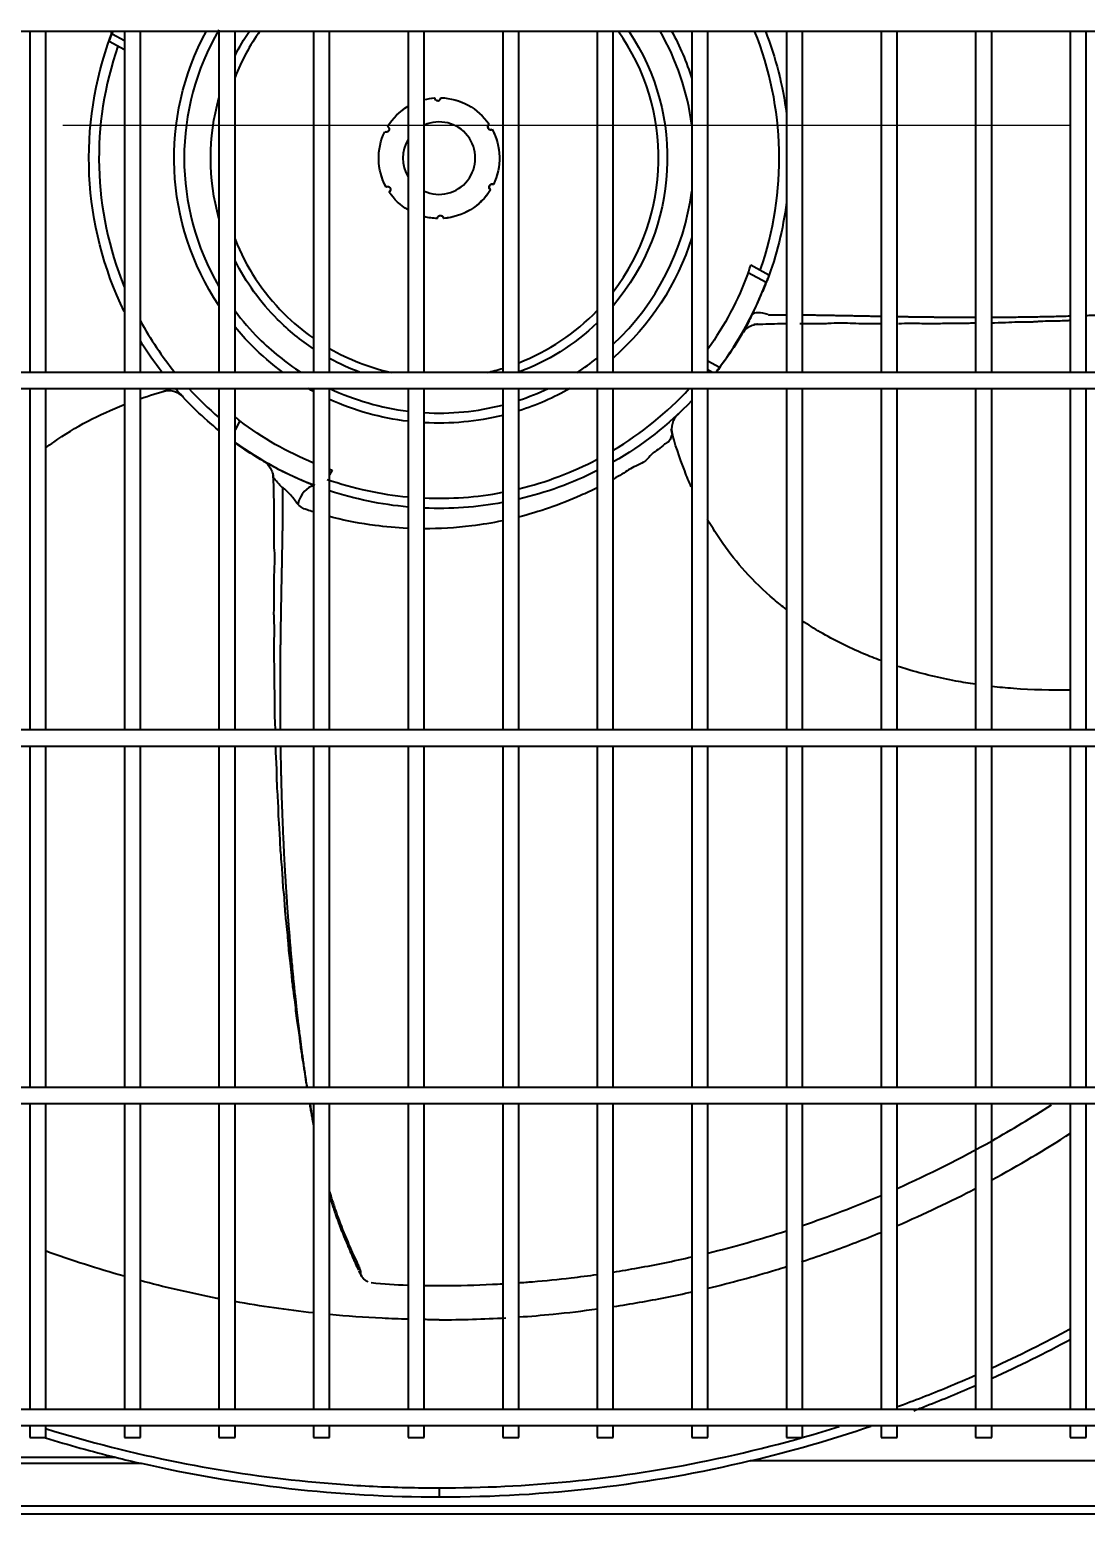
# Model space of a CAD drawing. Extents: x 58467 to 79089, y -33726 to -17391.
# Drawn here: x 72296.4 to 72322.65, y -20137.55 to -20100.68 of the extents above; entities that cross this region are included whole.
import ezdxf
from ezdxf.enums import TextEntityAlignment as Align

# ---------------------------------------------------------------- set-up
doc = ezdxf.new("R2010")
doc.units = 0
doc.header["$LTSCALE"] = 100
doc.linetypes.add('DASHDOT2', pattern=[0.5, 0.25, -0.125, 0, -0.125])
doc.layers.add('+ENTE-ST-DOSEME USTU KONDDRENAJ', color=110, linetype='DOSEMEUSTUKONDENSDRENAJ_LINE', lineweight=40)
doc.layers.add('BA_axis', color=5, linetype='DASHDOT2')
doc.styles.add('text1', font='arial.ttf', dxfattribs={"height": 20})
doc.linetypes.add('DOSEMEUSTUKONDENSDRENAJ_LINE', pattern='A,300,-40,["CD",Standard,S=15,R=0,X=-35,Y=-7.5],0', length=340)

# ---------------------------------------------------------------- blocks, each defined once
blk = doc.blocks.new('*U176')
blk.add_line((0, 0), (0, -696))
at = {"linetype": 'Continuous', "style": 'text1'}
blk.add_attdef('1', text='', height=40, dxfattribs=at).set_placement((0, 38), align=Align.MIDDLE)
blk = doc.blocks.new('AXIS')
at = {"layer": 'BA_axis', "xscale": -1, "rotation": 270}
blk.add_blockref('*U176', (4176.09, -32551.267), dxfattribs=at)
blk = doc.blocks.new('1 VE ZEMİN SAĞ')
at = {"color": 3}
for p, q in [((54065.854, -32801.797, -3.539), (54184.216, -32801.797, -3.539)), ((54084.208, -32801.798, -3.539), (54084.208, -32810.275, -3.539)), ((54084.608, -32810.275, -3.539), (54084.608, -32801.798, -3.539)), ((54086.557, -32802.26, -3.539), (54086.183, -32802.055, -3.539)), ((54086.253, -32801.865, -3.539), (54086.557, -32802.032, -3.539)), ((54086.557, -32801.798, -3.539), (54086.557, -32810.275, -3.539)), ((54086.957, -32810.275, -3.539), (54086.957, -32801.798, -3.539)), ((54088.907, -32801.798, -3.539), (54088.907, -32810.275, -3.539)), ((54089.307, -32810.275, -3.539), (54089.307, -32801.798, -3.539)), ((54091.257, -32801.798, -3.539), (54091.257, -32810.275, -3.539)), ((54091.657, -32810.275, -3.539), (54091.657, -32801.798, -3.539)), ((54093.606, -32801.798, -3.539), (54093.606, -32810.275, -3.539)), ((54094.006, -32810.275, -3.539), (54094.006, -32801.798, -3.539)), ((54095.956, -32801.798, -3.539), (54095.956, -32810.275, -3.539)), ((54096.356, -32810.275, -3.539), (54096.356, -32801.798, -3.539)), ((54098.305, -32801.798, -3.539), (54098.305, -32810.275, -3.539)), ((54098.705, -32810.275, -3.539), (54098.705, -32801.798, -3.539)), ((54100.655, -32801.798, -3.539), (54100.655, -32810.275, -3.539)), ((54101.055, -32810.275, -3.539), (54101.055, -32801.798, -3.539)), ((54103.006, -32801.798, -3.539), (54103.006, -32810.275, -3.539)), ((54103.406, -32810.275, -3.539), (54103.406, -32801.798, -3.539)), ((54105.355, -32801.798, -3.539), (54105.355, -32810.275, -3.539)), ((54105.755, -32810.275, -3.539), (54105.755, -32801.798, -3.539)), ((54107.705, -32801.798, -3.539), (54107.705, -32810.275, -3.539)), ((54108.105, -32810.275, -3.539), (54108.105, -32801.798, -3.539)), ((54110.055, -32801.798, -3.539), (54110.055, -32810.275, -3.539)), ((54110.455, -32810.275, -3.539), (54110.455, -32801.798, -3.539)), ((54102.125, -32807.607, -3.539), (54102.571, -32807.852, -3.539)), ((54102.501, -32808.041, -3.539), (54102.057, -32807.798, -3.539)), ((54101.055, -32809.986, -3.539), (54101.346, -32810.145, -3.539)), ((54184.216, -32810.276, -3.539), (54065.854, -32810.276, -3.539)), ((54101.168, -32810.276, -3.539), (54101.055, -32810.214, -3.539)), ((54065.854, -32810.676, -3.539), (54184.216, -32810.676, -3.539)), ((54084.208, -32810.675, -3.539), (54084.208, -32819.154, -3.539)), ((54084.608, -32819.154, -3.539), (54084.608, -32810.675, -3.539)), ((54086.557, -32810.675, -3.539), (54086.557, -32819.154, -3.539)), ((54086.957, -32819.154, -3.539), (54086.957, -32810.675, -3.539)), ((54088.017, -32810.888, -3.539), (54087.999, -32810.869, -3.539)), ((54088.907, -32810.675, -3.539), (54088.907, -32819.154, -3.539)), ((54089.307, -32819.154, -3.539), (54089.307, -32810.675, -3.539)), ((54091.257, -32810.675, -3.539), (54091.257, -32819.154, -3.539)), ((54091.657, -32819.154, -3.539), (54091.657, -32810.675, -3.539)), ((54093.606, -32810.675, -3.539), (54093.606, -32819.154, -3.539)), ((54094.006, -32819.154, -3.539), (54094.006, -32810.675, -3.539)), ((54095.956, -32810.675, -3.539), (54095.956, -32819.154, -3.539)), ((54096.356, -32819.154, -3.539), (54096.356, -32810.675, -3.539)), ((54098.305, -32810.675, -3.539), (54098.305, -32819.154, -3.539)), ((54098.705, -32819.154, -3.539), (54098.705, -32810.675, -3.539)), ((54100.655, -32810.675, -3.539), (54100.655, -32819.154, -3.539)), ((54101.055, -32819.154, -3.539), (54101.055, -32810.675, -3.539)), ((54103.006, -32810.675, -3.539), (54103.006, -32819.154, -3.539)), ((54103.406, -32819.154, -3.539), (54103.406, -32810.675, -3.539)), ((54105.355, -32810.675, -3.539), (54105.355, -32819.154, -3.539)), ((54105.755, -32819.154, -3.539), (54105.755, -32810.675, -3.539)), ((54107.705, -32810.675, -3.539), (54107.705, -32819.154, -3.539)), ((54108.105, -32819.154, -3.539), (54108.105, -32810.675, -3.539)), ((54110.055, -32810.675, -3.539), (54110.055, -32819.154, -3.539)), ((54110.455, -32819.154, -3.539), (54110.455, -32810.675, -3.539)), ((54089.427, -32811.479, -3.539), (54089.307, -32811.699, -3.539)), ((54100.312, -32811.312, -3.539), (54100.292, -32811.33, -3.539)), ((54091.722, -32812.702, -3.539), (54091.657, -32812.821, -3.539)), ((54184.216, -32819.154, -3.539), (54065.854, -32819.154, -3.539)), ((54065.854, -32819.554, -3.539), (54184.216, -32819.554, -3.539)), ((54084.208, -32819.554, -3.539), (54084.208, -32828.033, -3.539)), ((54084.608, -32828.033, -3.539), (54084.608, -32819.554, -3.539)), ((54086.557, -32819.554, -3.539), (54086.557, -32828.033, -3.539)), ((54086.957, -32828.033, -3.539), (54086.957, -32819.554, -3.539)), ((54088.907, -32819.554, -3.539), (54088.907, -32828.033, -3.539)), ((54089.307, -32828.033, -3.539), (54089.307, -32819.554, -3.539)), ((54091.257, -32819.554, -3.539), (54091.257, -32828.033, -3.539)), ((54091.657, -32828.033, -3.539), (54091.657, -32819.554, -3.539)), ((54093.606, -32819.554, -3.539), (54093.606, -32828.033, -3.539)), ((54094.006, -32828.033, -3.539), (54094.006, -32819.554, -3.539)), ((54095.956, -32819.554, -3.539), (54095.956, -32828.033, -3.539)), ((54096.356, -32828.033, -3.539), (54096.356, -32819.554, -3.539)), ((54098.305, -32819.554, -3.539), (54098.305, -32828.033, -3.539)), ((54098.705, -32828.033, -3.539), (54098.705, -32819.554, -3.539)), ((54100.655, -32819.554, -3.539), (54100.655, -32828.033, -3.539)), ((54101.055, -32828.033, -3.539), (54101.055, -32819.554, -3.539)), ((54103.006, -32819.554, -3.539), (54103.006, -32828.033, -3.539)), ((54103.406, -32828.033, -3.539), (54103.406, -32819.554, -3.539)), ((54105.355, -32819.554, -3.539), (54105.355, -32828.033, -3.539)), ((54105.755, -32828.033, -3.539), (54105.755, -32819.554, -3.539)), ((54107.705, -32819.554, -3.539), (54107.705, -32828.033, -3.539)), ((54108.105, -32828.033, -3.539), (54108.105, -32819.554, -3.539)), ((54110.055, -32819.554, -3.539), (54110.055, -32828.033, -3.539)), ((54110.455, -32828.033, -3.539), (54110.455, -32819.554, -3.539)), ((54184.216, -32828.033, -3.539), (54065.854, -32828.033, -3.539)), ((54065.854, -32828.433, -3.539), (54184.216, -32828.433, -3.539)), ((54084.208, -32828.433, -3.539), (54084.208, -32836.032, -3.539)), ((54084.608, -32836.032, -3.539), (54084.608, -32828.433, -3.539)), ((54086.557, -32828.433, -3.539), (54086.557, -32836.032, -3.539)), ((54086.957, -32836.032, -3.539), (54086.957, -32828.433, -3.539)), ((54088.907, -32828.433, -3.539), (54088.907, -32836.032, -3.539)), ((54089.307, -32836.032, -3.539), (54089.307, -32828.433, -3.539)), ((54091.257, -32828.433, -3.539), (54091.257, -32836.032, -3.539)), ((54091.657, -32836.032, -3.539), (54091.657, -32828.433, -3.539)), ((54093.606, -32828.433, -3.539), (54093.606, -32836.032, -3.539)), ((54094.006, -32836.032, -3.539), (54094.006, -32828.433, -3.539)), ((54095.956, -32828.433, -3.539), (54095.956, -32836.032, -3.539)), ((54096.356, -32836.032, -3.539), (54096.356, -32828.433, -3.539)), ((54098.305, -32828.433, -3.539), (54098.305, -32836.032, -3.539)), ((54098.705, -32836.032, -3.539), (54098.705, -32828.433, -3.539)), ((54100.655, -32828.433, -3.539), (54100.655, -32836.032, -3.539)), ((54101.055, -32836.032, -3.539), (54101.055, -32828.433, -3.539)), ((54103.006, -32828.433, -3.539), (54103.006, -32836.032, -3.539)), ((54103.406, -32836.032, -3.539), (54103.406, -32828.433, -3.539)), ((54105.355, -32828.433, -3.539), (54105.355, -32836.032, -3.539)), ((54105.755, -32836.032, -3.539), (54105.755, -32828.433, -3.539)), ((54107.705, -32828.433, -3.539), (54107.705, -32836.032, -3.539)), ((54108.105, -32836.032, -3.539), (54108.105, -32828.433, -3.539)), ((54110.055, -32828.433, -3.539), (54110.055, -32836.032, -3.539)), ((54110.455, -32836.032, -3.539), (54110.455, -32828.433, -3.539)), ((54177.808, -32836.032, -3.539), (54072.353, -32836.032, -3.539)), ((54072.353, -32836.432, -3.539), (54177.808, -32836.432, -3.539)), ((54084.208, -32836.432, -3.539), (54084.208, -32836.732, -3.539)), ((54084.208, -32836.732, -3.539), (54084.608, -32836.732, -3.539)), ((54084.608, -32836.732, -3.539), (54084.608, -32836.432, -3.539)), ((54086.557, -32836.432, -3.539), (54086.557, -32836.732, -3.539)), ((54086.557, -32836.732, -3.539), (54086.957, -32836.732, -3.539)), ((54086.957, -32836.732, -3.539), (54086.957, -32836.432, -3.539)), ((54088.907, -32836.432, -3.539), (54088.907, -32836.732, -3.539)), ((54088.907, -32836.732, -3.539), (54089.307, -32836.732, -3.539)), ((54089.307, -32836.732, -3.539), (54089.307, -32836.432, -3.539)), ((54091.257, -32836.432, -3.539), (54091.257, -32836.732, -3.539)), ((54091.257, -32836.732, -3.539), (54091.657, -32836.732, -3.539)), ((54091.657, -32836.732, -3.539), (54091.657, -32836.432, -3.539)), ((54093.606, -32836.432, -3.539), (54093.606, -32836.732, -3.539)), ((54093.606, -32836.732, -3.539), (54094.006, -32836.732, -3.539)), ((54094.006, -32836.732, -3.539), (54094.006, -32836.432, -3.539)), ((54095.956, -32836.432, -3.539), (54095.956, -32836.732, -3.539)), ((54095.956, -32836.732, -3.539), (54096.356, -32836.732, -3.539)), ((54096.356, -32836.732, -3.539), (54096.356, -32836.432, -3.539)), ((54098.305, -32836.432, -3.539), (54098.305, -32836.732, -3.539)), ((54098.305, -32836.732, -3.539), (54098.705, -32836.732, -3.539)), ((54098.705, -32836.732, -3.539), (54098.705, -32836.432, -3.539)), ((54100.655, -32836.432, -3.539), (54100.655, -32836.732, -3.539)), ((54100.655, -32836.732, -3.539), (54101.055, -32836.732, -3.539)), ((54101.055, -32836.732, -3.539), (54101.055, -32836.432, -3.539)), ((54103.006, -32836.432, -3.539), (54103.006, -32836.732, -3.539)), ((54103.006, -32836.732, -3.539), (54103.406, -32836.732, -3.539)), ((54103.406, -32836.732, -3.539), (54103.406, -32836.432, -3.539)), ((54105.355, -32836.432, -3.539), (54105.355, -32836.732, -3.539)), ((54105.355, -32836.732, -3.539), (54105.755, -32836.732, -3.539)), ((54105.755, -32836.732, -3.539), (54105.755, -32836.432, -3.539)), ((54107.705, -32836.432, -3.539), (54107.705, -32836.732, -3.539)), ((54107.705, -32836.732, -3.539), (54108.105, -32836.732, -3.539)), ((54108.105, -32836.732, -3.539), (54108.105, -32836.432, -3.539)), ((54110.055, -32836.432, -3.539), (54110.055, -32836.732, -3.539)), ((54110.055, -32836.732, -3.539), (54110.455, -32836.732, -3.539)), ((54110.455, -32836.732, -3.539), (54110.455, -32836.432, -3.539)), ((54073.109, -32837.221, -3.539), (54086.336, -32837.221, -3.539)), ((54086.985, -32837.376, -3.539), (54073.109, -32837.376, -3.539)), ((54112.924, -32837.312, -3.539), (54102.103, -32837.312, -3.539)), ((54072.675, -32838.424, -3.539), (54177.529, -32838.424, -3.539)), ((54177.681, -32838.636, -3.539), (54072.523, -32838.636, -3.539))]:
    blk.add_line(p, q, dxfattribs=at)
at = {"color": 3, "extrusion": (0, 0, -1)}
for centre, radius, start, end in [((-54094.376, -32804.953, 3.539), 8.699, 334.013, 20.4357), ((-54094.376, -32804.953, 3.539), 6.582, 326.1881, 28.6481), ((-54094.376, -32804.953, 3.539), 5.671, 26.6287, 33.8063), ((-54094.376, -32804.953, 3.539), 5.671, 146.1881, 220.2356), ((-54094.376, -32804.953, 3.539), 6.582, 151.3463, 162.5288), ((-54094.377, -32804.953, 3.539), 8.699, 158.7281, 172.7104), ((-54094.376, -32804.953, 3.539), 5.671, 344.6606, 15.3281), ((-54094.376, -32804.953, 3.539), 1.5, 75.7067, 85.8849), ((-54094.376, -32804.953, 3.539), 1.5, 75.707, 85.7851), ((-54094.344, -32803.454, 3.539), 0.075, 180.1825, 357.3175), ((-54094.376, -32804.953, 3.539), 1.5, 91.5149, 145.7851), ((-54094.376, -32804.953, 3.539), 1.5, 91.6151, 145.8849), ((-54094.376, -32804.953, 3.539), 1.5, 31.5149, 59.0994), ((-54094.376, -32804.953, 3.539), 1.5, 31.6151, 59.0993), ((-54094.376, -32804.953, 3.539), 1.5, 331.6151, 25.8849), ((-54093.062, -32804.232, 3.539), 0.075, 120.1825, 297.3175), ((-54095.659, -32804.175, 3.539), 0.075, 240.1825, 57.3175), ((-54094.376, -32804.953, 3.539), 1.5, 151.5149, 205.7863), ((-54094.376, -32804.953, 3.539), 1.5, 151.6151, 205.8849), ((-54094.376, -32804.953, 3.539), 1.5, 331.5149, 25.7851), ((-54093.094, -32805.731, 3.539), 0.075, 60.1825, 237.3175), ((-54094.376, -32804.953, 3.539), 1.5, 211.6151, 265.8849), ((-54094.376, -32804.953, 3.539), 1.5, 211.5137, 265.7851), ((-54095.691, -32805.674, 3.539), 0.075, 300.1825, 117.3175), ((-54094.376, -32804.953, 3.539), 1.5, 300.8995, 325.8849), ((-54094.376, -32804.953, 3.539), 1.5, 300.8996, 325.7851), ((-54094.377, -32804.953, 3.539), 8.699, 187.2888, 200.4357), ((-54094.376, -32804.953, 3.539), 1.5, 271.6151, 284.293), ((-54094.376, -32804.953, 3.539), 1.5, 271.5149, 284.2929), ((-54094.409, -32806.452, 3.539), 0.075, 0.1825, 177.3175), ((-54094.376, -32804.953, 3.539), 6.582, 197.46, 228.87), ((-54094.376, -32804.953, 3.539), 5.671, 315, 333.36), ((-54094.376, -32804.953, 3.539), 8.191, 200.3267, 215.3728), ((-54094.376, -32804.953, 3.539), 5.671, 303.3675, 315), ((-54094.376, -32804.953, 3.539), 5.671, 226.1419, 249.8006), ((-54094.376, -32804.953, 3.539), 8.699, 207.6697, 217.7283), ((-54094.376, -32804.953, 3.539), 6.582, 315, 320.3606), ((-54094.376, -32804.953, 3.539), 8.699, 322.2719, 328.5298), ((-54094.376, -32804.953, 3.539), 6.582, 306.0225, 315), ((-54094.376, -32804.953, 3.539), 5.671, 290.1825, 298.6481), ((-54094.376, -32804.953, 3.539), 8.699, 308.9608, 318.8617), ((-54094.376, -32804.953, 3.539), 6.582, 298.2825, 299.5987), ((-54094.376, -32804.953, 3.539), 6.582, 240.3844, 252.4894), ((-54094.376, -32804.953, 3.539), 6.582, 276.7106, 294.4012), ((-54094.376, -32804.953, 3.539), 8.699, 223.7974, 240.1554), ((-54094.376, -32804.953, 3.539), 8.191, 292.3896, 307.1733), ((-54094.376, -32804.953, 3.539), 6.582, 256.1063, 273.2175), ((-54094.376, -32804.953, 3.539), 8.699, 297.6697, 305.6475), ((-54094.376, -32804.953, 3.539), 8.699, 243.1491, 256.8469), ((-54094.376, -32804.953, 3.539), 8.699, 275.0787, 288.2204), ((-54094.376, -32804.953, 3.539), 8.699, 259.5381, 272.4392)]:
    blk.add_arc(centre, radius, start, end, dxfattribs=at)
at = {"color": 3}
for centre, radius, start, end in [((54094.376, -32804.953, -3.539), 6.332, 149.7431, 210.2569), ((54094.376, -32804.953, -3.539), 5.455, 144.6525, 158.3381), ((54094.376, -32804.953, -3.539), 5.455, 322.5206, 35.3531), ((54094.376, -32804.953, -3.539), 6.332, 7.4588, 29.8969), ((54094.377, -32804.954, -3.539), 8.449, 340.7965, 21.9425), ((54094.376, -32804.953, -3.539), 8.449, 160.7868, 202.2588), ((54094.376, -32804.953, -3.539), 0.9, 245.7, 114.3), ((54094.376, -32804.953, -3.539), 0.9, 148.86, 211.14), ((54094.376, -32804.953, -3.539), 6.332, 313.1269, 352.5413), ((54094.376, -32804.953, -3.539), 5.455, 201.6619, 225), ((54094.375, -32804.949, -3.539), 8.694, 323.2955, 339.1626), ((54094.376, -32804.953, -3.539), 8.449, 208.5801, 219.0506), ((54094.376, -32804.953, -3.539), 6.332, 216.81, 225), ((54094.376, -32804.953, -3.539), 5.455, 225, 235.1138), ((54094.376, -32804.953, -3.539), 5.455, 291.2737, 316.0744), ((54094.376, -32804.953, -3.539), 6.332, 225, 237.2006), ((54094.376, -32804.953, -3.539), 5.455, 240.0863, 257.3662), ((54094.376, -32804.953, -3.539), 5.455, 282.6281, 286.83), ((54094.376, -32804.953, -3.539), 6.332, 302.7938, 308.3513), ((54094.376, -32804.953, -3.539), 8.449, 222.6368, 229.6553), ((54094.376, -32804.953, -3.539), 6.332, 244.6538, 263.0137), ((54094.376, -32804.953, -3.539), 6.332, 288.2138, 295.3407), ((54094.376, -32804.953, -3.539), 8.449, 300.8221, 317.3623), ((54094.376, -32804.953, -3.539), 6.332, 266.6475, 284.4394), ((54094.376, -32804.953, -3.539), 8.691, 234.3167, 249.1851), ((54094.376, -32804.953, -3.539), 8.449, 283.5504, 297.7135), ((54094.376, -32804.953, -3.539), 8.449, 250.7868, 264.7704), ((54094.376, -32804.953, -3.539), 8.449, 267.4888, 280.7754)]:
    blk.add_arc(centre, radius, start, end, dxfattribs=at)
at = {"color": 3, "extrusion": (-5.25028e-06, 5.62471e-06, 1)}
blk.add_arc((54087.653, -32811.23, -4.006), 0.5, 43.0877, 106.4725, dxfattribs=at)
at = {"color": 3, "extrusion": (-6.04419e-06, -5.64183e-06, 1)}
blk.add_arc((54100.654, -32811.677, -3.679), 0.5, 133.0877, 196.4734, dxfattribs=at)
at = {"color": 3}
for centre, major_axis, start_param, end_param in [((54085.757, -32801.741, -3.539), (0.468, -0.175), 0, 0.392495), ((54091.165, -32813.573, -3.539), (0.175, 0.468), 0.279088, 1.726902)]:
    blk.add_ellipse(centre, major_axis=major_axis, ratio=0.588101, start_param=start_param, end_param=end_param, dxfattribs=at)
for points, knots in [([(54086.183, -32802.055, -3.539), (54086.183, -32802.055, -3.539), (54086.184, -32802.051, -3.539), (54086.189, -32802.037, -3.539), (54086.193, -32802.027, -3.539), (54086.202, -32802.001, -3.539), (54086.208, -32801.984, -3.539), (54086.221, -32801.949, -3.539), (54086.228, -32801.929, -3.539), (54086.242, -32801.894, -3.539), (54086.247, -32801.879, -3.539), (54086.253, -32801.865, -3.539)], [0, 0, 0, 0, 0.211758, 0.211758, 0.423432, 0.423432, 0.636431, 0.636431, 0.852021, 0.852021, 1, 1, 1, 1]), ([(54094.266, -32803.455, -3.539), (54094.267, -32803.474, -3.539), (54094.284, -32803.515, -3.539), (54094.333, -32803.533, -3.539), (54094.372, -32803.524, -3.539), (54094.396, -32803.507, -3.539), (54094.412, -32803.481, -3.539), (54094.416, -32803.461, -3.539), (54094.416, -32803.452, -3.539)], [0, 0, 0, 0, 0.25, 0.5, 0.625, 0.75, 0.875, 1, 1, 1, 1]), ([(54095.618, -32804.109, -3.539), (54095.602, -32804.118, -3.539), (54095.576, -32804.154, -3.539), (54095.585, -32804.206, -3.539), (54095.612, -32804.235, -3.539), (54095.638, -32804.247, -3.539), (54095.669, -32804.248, -3.539), (54095.688, -32804.242, -3.539), (54095.696, -32804.237, -3.539)], [0, 0, 0, 0, 0.25, 0.5, 0.625, 0.75, 0.875, 1, 1, 1, 1]), ([(54095.728, -32805.606, -3.539), (54095.712, -32805.597, -3.539), (54095.668, -32805.593, -3.539), (54095.628, -32805.626, -3.539), (54095.616, -32805.663, -3.539), (54095.619, -32805.693, -3.539), (54095.633, -32805.72, -3.539), (54095.648, -32805.733, -3.539), (54095.657, -32805.738, -3.539)], [0, 0, 0, 0, 0.25, 0.5, 0.625, 0.75, 0.875, 1, 1, 1, 1]), ([(54102.057, -32807.798, -3.539), (54102.065, -32807.777, -3.539), (54102.073, -32807.755, -3.539), (54102.088, -32807.714, -3.539), (54102.094, -32807.695, -3.539), (54102.106, -32807.661, -3.539), (54102.111, -32807.647, -3.539), (54102.119, -32807.624, -3.539), (54102.122, -32807.616, -3.539), (54102.124, -32807.609, -3.539), (54102.125, -32807.607, -3.539), (54102.125, -32807.607, -3.539)], [0, 0, 0, 0, 0.21816, 0.21816, 0.436362, 0.436362, 0.653817, 0.653817, 0.868707, 0.868707, 1, 1, 1, 1]), ([(54102.571, -32807.851, -3.539), (54102.571, -32807.852, -3.539), (54102.57, -32807.855, -3.539), (54102.565, -32807.869, -3.539), (54102.561, -32807.879, -3.539), (54102.552, -32807.906, -3.539), (54102.546, -32807.922, -3.539), (54102.533, -32807.957, -3.539), (54102.525, -32807.977, -3.539), (54102.512, -32808.012, -3.539), (54102.507, -32808.027, -3.539), (54102.501, -32808.041, -3.539)], [0, 0, 0, 0, 0.211758, 0.211758, 0.423432, 0.423432, 0.636431, 0.636431, 0.852021, 0.852021, 1, 1, 1, 1]), ([(54102.157, -32808.838, -3.539), (54102.167, -32808.818, -3.539), (54102.176, -32808.798, -3.539), (54102.231, -32808.681, -3.539), (54102.274, -32808.584, -3.539), (54102.357, -32808.4, -3.539), (54102.395, -32808.314, -3.539), (54102.466, -32808.149, -3.539), (54102.499, -32808.069, -3.539), (54102.529, -32807.99, -3.539)], [0, 0, 0, 0, 0.07319, 0.07319, 0.416738, 0.416738, 0.719921, 0.719921, 1, 1, 1, 1]), ([(54101.936, -32809.276, -3.539), (54101.96, -32809.239, -3.539), (54102.022, -32809.169, -3.539), (54102.155, -32809.1, -3.539), (54102.263, -32809.065, -3.539), (54102.32, -32809.074, -3.539), (54102.322, -32809.074, -3.539)], [0, 0, 0, 0, 0.282775, 0.623842, 0.989494, 1, 1, 1, 1]), ([(54102.552, -32808.84, -3.539), (54102.461, -32808.811, -3.539), (54102.375, -32808.795, -3.539), (54102.236, -32808.795, -3.539), (54102.183, -32808.81, -3.539), (54102.157, -32808.838, -3.539)], [0, 0, 0, 0, 0.5, 0.5, 1, 1, 1, 1]), ([(54102.198, -32809.08, -3.539), (54102.394, -32809.073, -3.539), (54102.663, -32809.065, -3.539), (54102.932, -32809.061, -3.539), (54103.005, -32809.061, -3.539)], [0, 0, 0, 0, 0.728232, 1, 1, 1, 1]), ([(54102.565, -32808.842, -3.539), (54102.581, -32808.842, -3.539), (54102.623, -32808.842, -3.539), (54102.707, -32808.841, -3.539), (54102.799, -32808.841, -3.539), (54102.893, -32808.841, -3.539), (54102.958, -32808.841, -3.539), (54102.996, -32808.841, -3.539), (54103.006, -32808.841, -3.539)], [0, 0, 0, 0, 0.114118, 0.296477, 0.570016, 0.752375, 0.934735, 1, 1, 1, 1]), ([(54103.338, -32809.058, -3.539), (54103.356, -32809.058, -3.539), (54103.397, -32809.057, -3.539), (54103.498, -32809.057, -3.539), (54103.621, -32809.058, -3.539), (54103.752, -32809.056, -3.539), (54103.861, -32809.059, -3.539), (54103.962, -32809.058, -3.539), (54104.124, -32809.051, -3.539), (54104.308, -32809.034, -3.539), (54104.588, -32809.05, -3.539), (54104.964, -32809.066, -3.539), (54105.204, -32809.058, -3.539), (54105.357, -32809.058, -3.539)], [0, 0, 0, 0, 0.023979, 0.057821, 0.139707, 0.202549, 0.263082, 0.301331, 0.341759, 0.491813, 0.616194, 0.749702, 1, 1, 1, 1]), ([(54103.405, -32808.845, -3.539), (54103.43, -32808.845, -3.539), (54103.484, -32808.846, -3.539), (54103.571, -32808.846, -3.539), (54103.67, -32808.848, -3.539), (54103.771, -32808.85, -3.539), (54103.887, -32808.851, -3.539), (54103.989, -32808.853, -3.539), (54104.105, -32808.855, -3.539), (54104.223, -32808.858, -3.539), (54104.343, -32808.859, -3.539), (54104.448, -32808.862, -3.539), (54104.555, -32808.864, -3.539), (54104.679, -32808.866, -3.539), (54104.806, -32808.869, -3.539), (54104.931, -32808.871, -3.539), (54105.057, -32808.874, -3.539), (54105.182, -32808.876, -3.539), (54105.282, -32808.878, -3.539), (54105.334, -32808.879, -3.539), (54105.355, -32808.879, -3.539)], [0, 0, 0, 0, 0.040122, 0.086532, 0.132942, 0.202558, 0.248968, 0.318584, 0.364994, 0.43461, 0.504225, 0.550636, 0.597046, 0.666662, 0.736277, 0.782688, 0.852303, 0.921919, 0.968329, 1, 1, 1, 1]), ([(54105.756, -32808.887, -3.539), (54105.773, -32808.887, -3.539), (54105.838, -32808.888, -3.539), (54105.934, -32808.889, -3.539), (54106.077, -32808.891, -3.539), (54106.207, -32808.893, -3.539), (54106.354, -32808.895, -3.539), (54106.487, -32808.897, -3.539), (54106.619, -32808.898, -3.539), (54106.767, -32808.9, -3.539), (54106.897, -32808.901, -3.539), (54107.043, -32808.902, -3.539), (54107.172, -32808.903, -3.539), (54107.318, -32808.904, -3.539), (54107.464, -32808.904, -3.539), (54107.593, -32808.904, -3.539), (54107.673, -32808.904, -3.539), (54107.704, -32808.904, -3.539)], [0, 0, 0, 0, 0.027433, 0.102463, 0.152482, 0.252522, 0.302541, 0.377571, 0.4526, 0.50262, 0.602659, 0.652679, 0.727708, 0.802738, 0.877767, 0.952797, 1, 1, 1, 1]), ([(54105.79, -32809.06, -3.539), (54105.891, -32809.057, -3.539), (54106.051, -32809.044, -3.539), (54106.315, -32809.057, -3.539), (54106.643, -32809.065, -3.539), (54106.96, -32809.049, -3.539), (54107.201, -32809.052, -3.539), (54107.364, -32809.055, -3.539), (54107.447, -32809.054, -3.539), (54107.561, -32809.047, -3.539), (54107.651, -32809.042, -3.539), (54107.704, -32809.041, -3.539)], [0, 0, 0, 0, 0.153476, 0.264532, 0.383214, 0.619071, 0.799507, 0.831601, 0.860485, 0.918311, 1, 1, 1, 1]), ([(54108.105, -32808.903, -3.539), (54108.141, -32808.903, -3.539), (54108.211, -32808.903, -3.539), (54108.347, -32808.902, -3.539), (54108.48, -32808.901, -3.539), (54108.645, -32808.9, -3.539), (54108.776, -32808.898, -3.539), (54108.94, -32808.896, -3.539), (54109.072, -32808.894, -3.539), (54109.236, -32808.891, -3.539), (54109.368, -32808.888, -3.539), (54109.535, -32808.885, -3.539), (54109.67, -32808.882, -3.539), (54109.84, -32808.878, -3.539), (54109.959, -32808.874, -3.539), (54110.044, -32808.872, -3.539), (54110.062, -32808.871, -3.539)], [0, 0, 0, 0, 0.054128, 0.105118, 0.207098, 0.258088, 0.360068, 0.411058, 0.513038, 0.564028, 0.666008, 0.716998, 0.818978, 0.869968, 0.971948, 1, 1, 1, 1]), ([(54108.106, -32809.041, -3.539), (54108.129, -32809.041, -3.539), (54108.282, -32809.04, -3.539), (54108.534, -32809.027, -3.539), (54108.763, -32809.018, -3.539), (54108.944, -32809.018, -3.539), (54109.067, -32809.019, -3.539), (54109.188, -32809.013, -3.539), (54109.355, -32808.999, -3.539), (54109.548, -32808.995, -3.539), (54109.769, -32808.993, -3.539), (54109.928, -32808.986, -3.539), (54110.022, -32808.981, -3.539), (54110.062, -32808.978, -3.539)], [0, 0, 0, 0, 0.032499, 0.217887, 0.394885, 0.465501, 0.52211, 0.573462, 0.630237, 0.769056, 0.849466, 0.935544, 1, 1, 1, 1]), ([(54110.452, -32808.859, -3.539), (54110.501, -32808.857, -3.539), (54110.616, -32808.853, -3.539), (54110.763, -32808.848, -3.539), (54110.927, -32808.841, -3.539), (54111.075, -32808.835, -3.539), (54111.241, -32808.828, -3.539), (54111.392, -32808.821, -3.539), (54111.542, -32808.813, -3.539), (54111.708, -32808.805, -3.539), (54111.854, -32808.797, -3.539), (54112.016, -32808.788, -3.539), (54112.161, -32808.78, -3.539), (54112.301, -32808.772, -3.539), (54112.377, -32808.767, -3.539), (54112.404, -32808.765, -3.539)], [0, 0, 0, 0, 0.075374, 0.176188, 0.226595, 0.327409, 0.403019, 0.47863, 0.55424, 0.629851, 0.730665, 0.781072, 0.881886, 0.957497, 1, 1, 1, 1]), ([(54101.346, -32810.145, -3.539), (54101.332, -32810.163, -3.539), (54101.318, -32810.182, -3.539), (54101.292, -32810.216, -3.539), (54101.28, -32810.233, -3.539), (54101.26, -32810.258, -3.539), (54101.252, -32810.268, -3.539), (54101.246, -32810.277, -3.539)], [0, 0, 0, 0, 0.355398, 0.355398, 0.710856, 0.710856, 1, 1, 1, 1]), ([(54084.601, -32812.151, -3.539), (54084.667, -32812.101, -3.539), (54085, -32811.858, -3.539), (54085.637, -32811.47, -3.539), (54086.245, -32811.198, -3.539), (54086.556, -32811.075, -3.539)], [0, 0, 0, 0, 0.112654, 0.555033, 1, 1, 1, 1]), ([(54089.306, -32811.386, -3.539), (54089.316, -32811.394, -3.539), (54089.328, -32811.403, -3.539), (54089.356, -32811.425, -3.539), (54089.373, -32811.438, -3.539), (54089.402, -32811.46, -3.539), (54089.415, -32811.47, -3.539), (54089.427, -32811.479, -3.539)], [0, 0, 0, 0, 0.33514, 0.33514, 0.728378, 0.728378, 1, 1, 1, 1]), ([(54100.168, -32811.812, -3.539), (54100.165, -32811.813, -3.539), (54100.162, -32811.816, -3.539), (54100.154, -32811.836, -3.539), (54100.15, -32811.853, -3.539), (54100.135, -32811.903, -3.539), (54100.123, -32811.938, -3.539), (54100.08, -32811.998, -3.539), (54100.047, -32812.012, -3.539), (54099.991, -32812.049, -3.539), (54099.965, -32812.07, -3.539), (54099.888, -32812.139, -3.539), (54099.833, -32812.18, -3.539), (54099.751, -32812.237, -3.539), (54099.722, -32812.254, -3.539), (54099.669, -32812.293, -3.539), (54099.646, -32812.32, -3.539), (54099.575, -32812.405, -3.539), (54099.52, -32812.459, -3.539), (54099.397, -32812.544, -3.539), (54099.329, -32812.576, -3.539), (54099.198, -32812.628, -3.539), (54099.141, -32812.659, -3.539), (54099.031, -32812.728, -3.539), (54098.977, -32812.767, -3.539), (54098.849, -32812.844, -3.539), (54098.779, -32812.884, -3.539), (54098.708, -32812.924, -3.539)], [0, 0, 0, 0, 0.020274, 0.020274, 0.047518, 0.047518, 0.102008, 0.102008, 0.156498, 0.156498, 0.210988, 0.210988, 0.319967, 0.319967, 0.374457, 0.374457, 0.428947, 0.428947, 0.537926, 0.537926, 0.646906, 0.646906, 0.755886, 0.755886, 0.864865, 0.864865, 1, 1, 1, 1]), ([(54100.642, -32813.12, -3.539), (54100.585, -32812.989, -3.539), (54100.394, -32812.524, -3.539), (54100.234, -32812.046, -3.539), (54100.138, -32811.695, -3.539)], [0, 0, 0, 0, 0.284303, 1, 1, 1, 1]), ([(54090.007, -32812.475, -3.539), (54090.007, -32812.474, -3.539), (54090.007, -32812.475, -3.539), (54090.007, -32812.474, -3.539), (54090.01, -32812.476, -3.539), (54090.013, -32812.478, -3.539), (54090.053, -32812.502, -3.539), (54090.126, -32812.562, -3.539), (54090.205, -32812.676, -3.539), (54090.249, -32812.791, -3.539), (54090.25, -32812.865, -3.539), (54090.247, -32812.891, -3.539)], [0, 0, 0, 0, 0.033603, 0.066016, 0.071783, 0.077551, 0.090545, 0.331487, 0.591566, 0.854337, 1, 1, 1, 1]), ([(54090.25, -32812.774, -3.539), (54090.257, -32812.97, -3.539), (54090.268, -32813.366, -3.539), (54090.271, -32813.788, -3.539), (54090.273, -32814.074, -3.539), (54090.271, -32814.196, -3.539), (54090.273, -32814.327, -3.539), (54090.27, -32814.436, -3.539), (54090.271, -32814.537, -3.539), (54090.278, -32814.699, -3.539), (54090.295, -32814.883, -3.539), (54090.279, -32815.164, -3.539), (54090.263, -32815.549, -3.539), (54090.275, -32815.859, -3.539), (54090.269, -32816.105, -3.539), (54090.266, -32816.231, -3.539), (54090.268, -32816.413, -3.539), (54090.286, -32816.609, -3.539), (54090.272, -32816.891, -3.539), (54090.265, -32817.218, -3.539), (54090.28, -32817.536, -3.539), (54090.277, -32817.777, -3.539), (54090.275, -32817.939, -3.539), (54090.276, -32818.022, -3.539), (54090.285, -32818.175, -3.539), (54090.293, -32818.353, -3.539), (54090.289, -32818.57, -3.539), (54090.287, -32818.823, -3.539), (54090.297, -32819.016, -3.539), (54090.303, -32819.139, -3.539), (54090.304, -32819.156, -3.539)], [0, 0, 0, 0, 0.086927, 0.17607, 0.186813, 0.212809, 0.232759, 0.251976, 0.264118, 0.276953, 0.324589, 0.364075, 0.406459, 0.489914, 0.52257, 0.535292, 0.546877, 0.601972, 0.636018, 0.672402, 0.744707, 0.800023, 0.809861, 0.818716, 0.836443, 0.879261, 0.904512, 0.931969, 0.990672, 1, 1, 1, 1]), ([(54090.491, -32812.734, -3.539), (54090.511, -32812.743, -3.539), (54090.532, -32812.753, -3.539), (54090.648, -32812.807, -3.539), (54090.746, -32812.851, -3.539), (54090.929, -32812.932, -3.539), (54091.015, -32812.97, -3.539), (54091.153, -32813.03, -3.539), (54091.205, -32813.052, -3.539), (54091.257, -32813.072, -3.539)], [0, 0, 0, 0, 0.08108, 0.08108, 0.461663, 0.461663, 0.79753, 0.79753, 1, 1, 1, 1]), ([(54091.657, -32812.679, -3.539), (54091.672, -32812.684, -3.539), (54091.684, -32812.689, -3.539), (54091.705, -32812.696, -3.539), (54091.713, -32812.699, -3.539), (54091.721, -32812.701, -3.539), (54091.722, -32812.702, -3.539), (54091.722, -32812.702, -3.539)], [0, 0, 0, 0, 0.355105, 0.355105, 0.755417, 0.755417, 1, 1, 1, 1]), ([(54090.4, -32813.052, -3.539), (54090.354, -32813, -3.539), (54090.31, -32812.949, -3.539), (54090.266, -32812.893, -3.539), (54090.256, -32812.883, -3.539), (54090.254, -32812.886, -3.539)], [0, 0, 0, 0, 0.677972, 0.677972, 1, 1, 1, 1]), ([(54090.488, -32813.141, -3.539), (54090.488, -32813.141, -3.539), (54090.488, -32813.141, -3.539), (54090.456, -32813.112, -3.539), (54090.427, -32813.082, -3.539), (54090.4, -32813.052, -3.539)], [0, 0, 0, 0, 0.000046, 0.000046, 1, 1, 1, 1]), ([(54090.488, -32813.141, -3.539), (54090.488, -32813.157, -3.539), (54090.488, -32813.198, -3.539), (54090.488, -32813.283, -3.539), (54090.489, -32813.375, -3.539), (54090.488, -32813.469, -3.539), (54090.488, -32813.552, -3.539), (54090.488, -32813.634, -3.539), (54090.487, -32813.729, -3.539), (54090.487, -32813.83, -3.539), (54090.485, -32813.941, -3.539), (54090.484, -32814.04, -3.539), (54090.483, -32814.147, -3.539), (54090.481, -32814.246, -3.539), (54090.48, -32814.347, -3.539), (54090.478, -32814.462, -3.539), (54090.477, -32814.564, -3.539), (54090.474, -32814.681, -3.539), (54090.472, -32814.799, -3.539), (54090.47, -32814.918, -3.539), (54090.468, -32815.023, -3.539), (54090.466, -32815.131, -3.539), (54090.463, -32815.254, -3.539), (54090.461, -32815.381, -3.539), (54090.458, -32815.507, -3.539), (54090.456, -32815.633, -3.539), (54090.453, -32815.758, -3.539), (54090.451, -32815.883, -3.539), (54090.449, -32816.007, -3.539), (54090.446, -32816.132, -3.539), (54090.444, -32816.257, -3.539), (54090.442, -32816.383, -3.539), (54090.44, -32816.51, -3.539), (54090.438, -32816.653, -3.539), (54090.436, -32816.782, -3.539), (54090.434, -32816.93, -3.539), (54090.432, -32817.063, -3.539), (54090.431, -32817.195, -3.539), (54090.43, -32817.343, -3.539), (54090.429, -32817.473, -3.539), (54090.427, -32817.618, -3.539), (54090.426, -32817.748, -3.539), (54090.426, -32817.894, -3.539), (54090.425, -32818.04, -3.539), (54090.425, -32818.187, -3.539), (54090.425, -32818.335, -3.539), (54090.425, -32818.468, -3.539), (54090.426, -32818.619, -3.539), (54090.426, -32818.755, -3.539), (54090.427, -32818.923, -3.539), (54090.428, -32819.045, -3.539), (54090.429, -32819.133, -3.539), (54090.429, -32819.155, -3.539)], [0, 0, 0, 0, 0.009657, 0.02509, 0.048239, 0.063672, 0.079104, 0.094537, 0.109969, 0.133118, 0.148551, 0.1717, 0.187132, 0.202565, 0.225714, 0.241146, 0.264295, 0.279728, 0.302877, 0.326025, 0.341458, 0.356891, 0.380039, 0.403188, 0.418621, 0.44177, 0.464919, 0.480351, 0.5035, 0.526649, 0.542082, 0.56523, 0.588379, 0.603812, 0.634677, 0.65011, 0.673259, 0.696407, 0.71184, 0.742705, 0.758138, 0.781287, 0.804435, 0.827584, 0.850733, 0.873882, 0.897031, 0.912464, 0.943329, 0.958761, 0.989626, 1, 1, 1, 1]), ([(54090.865, -32813.544, -3.539), (54090.807, -32813.482, -3.539), (54090.757, -32813.399, -3.539), (54090.631, -32813.253, -3.539), (54090.556, -32813.192, -3.539), (54090.49, -32813.128, -3.539)], [0, 0, 0, 0, 0.5, 0.5, 1, 1, 1, 1]), ([(54098.306, -32813.139, -3.539), (54098.168, -32813.208, -3.539), (54098.029, -32813.273, -3.539), (54097.375, -32813.564, -3.539), (54096.858, -32813.739, -3.539), (54096.35, -32813.868, -3.539)], [0, 0, 0, 0, 0.21097, 0.21097, 1, 1, 1, 1]), ([(54091.256, -32813.741, -3.539), (54091.201, -32813.723, -3.539), (54091.147, -32813.704, -3.539), (54091.062, -32813.68, -3.539), (54091.03, -32813.666, -3.539), (54090.955, -32813.623, -3.539), (54090.91, -32813.592, -3.539), (54090.865, -32813.544, -3.539)], [0, 0, 0, 0, 0.427919, 0.427919, 0.71396, 0.71396, 1, 1, 1, 1]), ([(54093.591, -32814.149, -3.539), (54093.314, -32814.136, -3.539), (54093.045, -32814.111, -3.539), (54092.425, -32814.03, -3.539), (54092.085, -32813.965, -3.539), (54091.729, -32813.876, -3.539), (54091.69, -32813.866, -3.539), (54091.652, -32813.856, -3.539)], [0, 0, 0, 0, 0.387206, 0.387206, 0.93276, 0.93276, 1, 1, 1, 1]), ([(54095.949, -32813.961, -3.539), (54095.692, -32814.014, -3.539), (54095.438, -32814.056, -3.539), (54094.779, -32814.138, -3.539), (54094.381, -32814.16, -3.539), (54093.999, -32814.159, -3.539)], [0, 0, 0, 0, 0.378219, 0.378219, 1, 1, 1, 1]), ([(54103, -32816.158, -3.539), (54102.898, -32816.08, -3.539), (54102.538, -32815.79, -3.539), (54101.992, -32815.263, -3.539), (54101.449, -32814.583, -3.539), (54101.163, -32814.131, -3.539), (54101.045, -32813.924, -3.539)], [0, 0, 0, 0, 0.130207, 0.467681, 0.763107, 1, 1, 1, 1]), ([(54105.351, -32817.433, -3.539), (54105.205, -32817.379, -3.539), (54104.69, -32817.175, -3.539), (54104.036, -32816.85, -3.539), (54103.548, -32816.545, -3.539), (54103.404, -32816.448, -3.539)], [0, 0, 0, 0, 0.214057, 0.763166, 1, 1, 1, 1]), ([(54107.703, -32818.022, -3.539), (54107.54, -32817.998, -3.539), (54106.968, -32817.902, -3.539), (54106.327, -32817.751, -3.539), (54105.856, -32817.605, -3.539), (54105.784, -32817.582, -3.539)], [0, 0, 0, 0, 0.251534, 0.886152, 1, 1, 1, 1]), ([(54110.054, -32818.17, -3.539), (54109.583, -32818.171, -3.539), (54108.933, -32818.158, -3.539), (54108.283, -32818.096, -3.539), (54108.104, -32818.075, -3.539)], [0, 0, 0, 0, 0.723565, 1, 1, 1, 1]), ([(54090.311, -32819.554, -3.539), (54090.311, -32819.584, -3.539), (54090.311, -32819.651, -3.539), (54090.316, -32819.763, -3.539), (54090.33, -32819.931, -3.539), (54090.335, -32820.124, -3.539), (54090.337, -32820.345, -3.539), (54090.346, -32820.584, -3.539), (54090.367, -32820.837, -3.539), (54090.377, -32821.052, -3.539), (54090.38, -32821.224, -3.539), (54090.383, -32821.382, -3.539), (54090.406, -32821.588, -3.539), (54090.416, -32821.81, -3.539), (54090.423, -32822.025, -3.539), (54090.438, -32822.257, -3.539), (54090.464, -32822.502, -3.539), (54090.479, -32822.715, -3.539), (54090.486, -32822.889, -3.539), (54090.494, -32823.052, -3.539), (54090.522, -32823.263, -3.539), (54090.536, -32823.495, -3.539), (54090.55, -32823.713, -3.539), (54090.572, -32823.943, -3.539), (54090.602, -32824.182, -3.539), (54090.621, -32824.394, -3.539), (54090.633, -32824.575, -3.539), (54090.649, -32824.746, -3.539), (54090.685, -32824.963, -3.539), (54090.704, -32825.218, -3.539), (54090.727, -32825.446, -3.539), (54090.757, -32825.675, -3.539), (54090.791, -32825.903, -3.539), (54090.812, -32826.128, -3.539), (54090.847, -32826.423, -3.539), (54090.892, -32826.647, -3.539), (54090.919, -32826.91, -3.539), (54090.951, -32827.16, -3.539), (54090.998, -32827.423, -3.539), (54091.033, -32827.646, -3.539), (54091.059, -32827.832, -3.539), (54091.076, -32827.945, -3.539), (54091.089, -32828.009, -3.539), (54091.094, -32828.034, -3.539)], [0, 0, 0, 0, 0.010355, 0.022017, 0.034912, 0.06644, 0.084702, 0.104252, 0.145583, 0.183247, 0.197905, 0.209829, 0.23371, 0.264361, 0.282067, 0.301316, 0.342279, 0.380092, 0.394981, 0.407215, 0.43204, 0.463541, 0.481722, 0.501226, 0.542595, 0.579874, 0.594265, 0.606592, 0.633467, 0.667291, 0.686602, 0.707431, 0.750283, 0.785454, 0.798796, 0.843668, 0.862, 0.881783, 0.924485, 0.963805, 0.979109, 0.991789, 1, 1, 1, 1]), ([(54090.434, -32819.553, -3.539), (54090.435, -32819.595, -3.539), (54090.436, -32819.671, -3.539), (54090.439, -32819.812, -3.539), (54090.441, -32819.944, -3.539), (54090.445, -32820.111, -3.539), (54090.448, -32820.246, -3.539), (54090.452, -32820.415, -3.539), (54090.456, -32820.567, -3.539), (54090.461, -32820.733, -3.539), (54090.465, -32820.88, -3.539), (54090.47, -32821.028, -3.539), (54090.476, -32821.191, -3.539), (54090.482, -32821.339, -3.539), (54090.488, -32821.502, -3.539), (54090.494, -32821.65, -3.539), (54090.502, -32821.817, -3.539), (54090.509, -32821.968, -3.539), (54090.516, -32822.118, -3.539), (54090.524, -32822.283, -3.539), (54090.532, -32822.43, -3.539), (54090.541, -32822.592, -3.539), (54090.549, -32822.737, -3.539), (54090.559, -32822.898, -3.539), (54090.569, -32823.059, -3.539), (54090.579, -32823.204, -3.539), (54090.589, -32823.366, -3.539), (54090.6, -32823.513, -3.539), (54090.611, -32823.678, -3.539), (54090.622, -32823.824, -3.539), (54090.633, -32823.969, -3.539), (54090.646, -32824.128, -3.539), (54090.659, -32824.286, -3.539), (54090.672, -32824.443, -3.539), (54090.685, -32824.6, -3.539), (54090.698, -32824.742, -3.539), (54090.712, -32824.899, -3.539), (54090.725, -32825.04, -3.539), (54090.741, -32825.199, -3.539), (54090.755, -32825.342, -3.539), (54090.769, -32825.484, -3.539), (54090.785, -32825.64, -3.539), (54090.8, -32825.778, -3.539), (54090.817, -32825.931, -3.539), (54090.832, -32826.068, -3.539), (54090.849, -32826.22, -3.539), (54090.867, -32826.371, -3.539), (54090.883, -32826.507, -3.539), (54090.902, -32826.659, -3.539), (54090.919, -32826.795, -3.539), (54090.939, -32826.948, -3.539), (54090.957, -32827.085, -3.539), (54090.975, -32827.219, -3.539), (54090.995, -32827.367, -3.539), (54091.014, -32827.499, -3.539), (54091.035, -32827.645, -3.539), (54091.052, -32827.761, -3.539), (54091.073, -32827.901, -3.539), (54091.085, -32827.982, -3.539), (54091.094, -32828.035, -3.539)], [0, 0, 0, 0, 0.014465, 0.025686, 0.048127, 0.059348, 0.081789, 0.09301, 0.115451, 0.132282, 0.149113, 0.165944, 0.182775, 0.205216, 0.216437, 0.238878, 0.255709, 0.27254, 0.289371, 0.306202, 0.328643, 0.339864, 0.362305, 0.379136, 0.395967, 0.418408, 0.429629, 0.45207, 0.468901, 0.485732, 0.502563, 0.519394, 0.541835, 0.558666, 0.575497, 0.597939, 0.609159, 0.631601, 0.648431, 0.665262, 0.682093, 0.698924, 0.721366, 0.732586, 0.755028, 0.771859, 0.78869, 0.811131, 0.822351, 0.844793, 0.861624, 0.878455, 0.895286, 0.912117, 0.934558, 0.945779, 0.96822, 0.97944, 1, 1, 1, 1]), ([(54091.158, -32828.432, -3.539), (54091.158, -32828.434, -3.539), (54091.165, -32828.479, -3.539), (54091.18, -32828.567, -3.539), (54091.203, -32828.696, -3.539), (54091.223, -32828.809, -3.539), (54091.241, -32828.909, -3.539), (54091.251, -32828.966, -3.539), (54091.257, -32828.996, -3.539)], [0, 0, 0, 0, 0.008257, 0.234671, 0.461085, 0.687499, 0.838441, 1, 1, 1, 1]), ([(54091.169, -32828.432, -3.539), (54091.17, -32828.441, -3.539), (54091.179, -32828.499, -3.539), (54091.196, -32828.609, -3.539), (54091.224, -32828.773, -3.539), (54091.245, -32828.877, -3.539), (54091.257, -32828.934, -3.539)], [0, 0, 0, 0, 0.049758, 0.328143, 0.614367, 1, 1, 1, 1]), ([(54105.756, -32830.541, -3.539), (54106.546, -32830.19, -3.539), (54107.834, -32829.546, -3.539), (54109.101, -32828.781, -3.539), (54109.589, -32828.466, -3.539)], [0, 0, 0, 0, 0.61117, 1, 1, 1, 1]), ([(54091.656, -32830.726, -3.539), (54091.657, -32830.727, -3.539), (54091.664, -32830.752, -3.539), (54091.682, -32830.812, -3.539), (54091.712, -32830.91, -3.539), (54091.743, -32831.006, -3.539), (54091.77, -32831.089, -3.539), (54091.798, -32831.172, -3.539), (54091.831, -32831.265, -3.539), (54091.864, -32831.357, -3.539), (54091.893, -32831.435, -3.539), (54091.923, -32831.514, -3.539), (54091.953, -32831.59, -3.539), (54091.987, -32831.676, -3.539), (54092.017, -32831.751, -3.539), (54092.047, -32831.823, -3.539), (54092.072, -32831.884, -3.539), (54092.098, -32831.944, -3.539), (54092.126, -32832.012, -3.539), (54092.155, -32832.079, -3.539), (54092.183, -32832.144, -3.539), (54092.205, -32832.196, -3.539), (54092.229, -32832.251, -3.539), (54092.249, -32832.297, -3.539), (54092.273, -32832.35, -3.539), (54092.291, -32832.391, -3.539), (54092.311, -32832.439, -3.539), (54092.329, -32832.48, -3.539), (54092.345, -32832.515, -3.539), (54092.361, -32832.553, -3.539), (54092.368, -32832.568, -3.539), (54092.37, -32832.573, -3.539)], [0, 0, 0, 0, 0.001018, 0.033246, 0.081587, 0.129929, 0.162157, 0.194385, 0.242727, 0.291069, 0.323297, 0.355525, 0.403867, 0.436095, 0.484437, 0.516665, 0.548893, 0.581121, 0.613349, 0.661691, 0.693919, 0.726147, 0.758375, 0.790603, 0.82283, 0.855058, 0.887286, 0.919514, 0.951742, 0.98397, 1, 1, 1, 1]), ([(54091.657, -32830.628, -3.539), (54091.659, -32830.636, -3.539), (54091.671, -32830.675, -3.539), (54091.685, -32830.726, -3.539), (54091.713, -32830.816, -3.539), (54091.754, -32830.939, -3.539), (54091.813, -32831.12, -3.539), (54091.935, -32831.46, -3.539), (54092.087, -32831.834, -3.539), (54092.243, -32832.192, -3.539), (54092.332, -32832.371, -3.539), (54092.386, -32832.483, -3.539), (54092.418, -32832.571, -3.539), (54092.426, -32832.663, -3.539), (54092.435, -32832.708, -3.539), (54092.437, -32832.727, -3.539)], [0, 0, 0, 0, 0.011818, 0.05826, 0.078147, 0.142338, 0.204041, 0.310202, 0.571842, 0.682665, 0.781248, 0.831854, 0.86924, 0.927978, 1, 1, 1, 1]), ([(54103.377, -32832.365, -3.539), (54103.391, -32832.36, -3.539), (54103.405, -32832.356, -3.539), (54103.645, -32832.277, -3.539), (54103.87, -32832.199, -3.539), (54104.52, -32831.967, -3.539), (54104.941, -32831.805, -3.539), (54105.357, -32831.634, -3.539)], [0, 0, 0, 0, 0.021083, 0.021083, 0.358408, 0.358408, 1, 1, 1, 1]), ([(54098.706, -32832.619, -3.539), (54098.91, -32832.587, -3.539), (54099.559, -32832.478, -3.539), (54100.209, -32832.346, -3.539), (54100.655, -32832.243, -3.539)], [0, 0, 0, 0, 0.31466, 1, 1, 1, 1]), ([(54092.379, -32832.593, -3.539), (54092.396, -32832.625, -3.539), (54092.432, -32832.689, -3.539), (54092.473, -32832.763, -3.539), (54092.528, -32832.812, -3.539), (54092.579, -32832.846, -3.539), (54092.607, -32832.86, -3.539)], [0, 0, 0, 0, 0.181976, 0.413188, 0.708779, 1, 1, 1, 1]), ([(54096.357, -32832.886, -3.539), (54096.471, -32832.878, -3.539), (54096.905, -32832.844, -3.539), (54097.554, -32832.779, -3.539), (54098.089, -32832.71, -3.539), (54098.306, -32832.679, -3.539)], [0, 0, 0, 0, 0.175255, 0.666459, 1, 1, 1, 1]), ([(54101.063, -32833.019, -3.539), (54101.625, -32832.885, -3.539), (54102.184, -32832.734, -3.539), (54102.831, -32832.538, -3.539), (54102.92, -32832.511, -3.539), (54103.009, -32832.483, -3.539)], [0, 0, 0, 0, 0.861253, 0.861253, 1, 1, 1, 1]), ([(54088.905, -32833.28, -3.539), (54088.852, -32833.27, -3.539), (54088.798, -32833.259, -3.539), (54088.142, -32833.129, -3.539), (54087.543, -32832.99, -3.539), (54086.949, -32832.832, -3.539)], [0, 0, 0, 0, 0.081892, 0.081892, 1, 1, 1, 1]), ([(54092.693, -32832.882, -3.539), (54092.996, -32832.912, -3.539), (54093.301, -32832.934, -3.539), (54093.603, -32832.945, -3.539), (54093.606, -32832.945, -3.539)], [0, 0, 0, 0, 0.989422, 1, 1, 1, 1]), ([(54094.007, -32832.955, -3.539), (54094.158, -32832.957, -3.539), (54094.725, -32832.957, -3.539), (54095.374, -32832.942, -3.539), (54095.872, -32832.916, -3.539), (54095.957, -32832.911, -3.539)], [0, 0, 0, 0, 0.229112, 0.868027, 1, 1, 1, 1]), ([(54098.711, -32833.476, -3.539), (54099.142, -32833.411, -3.539), (54099.571, -32833.336, -3.539), (54100.22, -32833.207, -3.539), (54100.44, -32833.16, -3.539), (54100.661, -32833.111, -3.539)], [0, 0, 0, 0, 0.659092, 0.659092, 1, 1, 1, 1]), ([(54093.605, -32833.793, -3.539), (54093.39, -32833.787, -3.539), (54093.175, -32833.779, -3.539), (54092.525, -32833.747, -3.539), (54092.09, -32833.716, -3.539), (54091.656, -32833.675, -3.539)], [0, 0, 0, 0, 0.331279, 0.331279, 1, 1, 1, 1]), ([(54096.358, -32833.735, -3.539), (54096.643, -32833.716, -3.539), (54096.927, -32833.692, -3.539), (54097.578, -32833.628, -3.539), (54097.945, -32833.584, -3.539), (54098.31, -32833.534, -3.539)], [0, 0, 0, 0, 0.43543, 0.43543, 1, 1, 1, 1]), ([(54105.76, -32835.963, -3.539), (54106.178, -32835.81, -3.539), (54106.594, -32835.648, -3.539), (54107.244, -32835.379, -3.539), (54107.481, -32835.278, -3.539), (54107.716, -32835.174, -3.539)], [0, 0, 0, 0, 0.635021, 0.635021, 1, 1, 1, 1]), ([(54106.169, -32836.063, -3.539), (54106.272, -32836.024, -3.539), (54106.375, -32835.984, -3.539), (54106.894, -32835.781, -3.539), (54107.309, -32835.609, -3.539), (54107.72, -32835.429, -3.539)], [0, 0, 0, 0, 0.197193, 0.197193, 1, 1, 1, 1]), ([(54084.602, -32836.507, -3.539), (54085.683, -32836.841, -3.539), (54086.78, -32837.12, -3.539), (54088.952, -32837.553, -3.539), (54090.027, -32837.713, -3.539), (54091.654, -32837.874, -3.539), (54092.198, -32837.914, -3.539), (54093.014, -32837.954, -3.539), (54093.286, -32837.964, -3.539), (54093.831, -32837.977, -3.539), (54094.107, -32837.98, -3.539), (54094.376, -32837.98, -3.539)], [0, 0, 0, 0, 0.344826, 0.344826, 0.672413, 0.672413, 0.836207, 0.836207, 0.918103, 0.918103, 1, 1, 1, 1]), ([(54094.377, -32837.98, -3.539), (54096.55, -32837.982, -3.539), (54098.732, -32837.765, -3.539), (54102.018, -32837.111, -3.539), (54103.174, -32836.815, -3.539), (54104.312, -32836.457, -3.539)], [0, 0, 0, 0, 0.642828, 0.642828, 1, 1, 1, 1])]:
    blk.add_open_spline(points, degree=3, knots=knots, dxfattribs=at)
for points, degree in [([(54086.272, -32801.797, -3.539), (54086.256, -32801.837, -3.539), (54086.24, -32801.876, -3.539), (54086.225, -32801.916, -3.539)], 3), ([(54093.098, -32804.169, -3.539), (54093.124, -32804.184, -3.539), (54093.141, -32804.243, -3.539), (54093.111, -32804.297, -3.539), (54093.053, -32804.314, -3.539), (54093.026, -32804.301, -3.539)], 2), ([(54093.058, -32805.668, -3.539), (54093.085, -32805.653, -3.539), (54093.144, -32805.668, -3.539), (54093.175, -32805.72, -3.539), (54093.162, -32805.78, -3.539), (54093.136, -32805.796, -3.539)], 2), ([(54094.337, -32806.452, -3.539), (54094.337, -32806.422, -3.539), (54094.379, -32806.378, -3.539), (54094.44, -32806.377, -3.539), (54094.485, -32806.418, -3.539), (54094.487, -32806.449, -3.539)], 2), ([(54102.08, -32808.992, -3.539), (54102.107, -32808.942, -3.539), (54102.132, -32808.89, -3.539), (54102.157, -32808.838, -3.539)], 3), ([(54102.552, -32808.84, -3.539), (54102.556, -32808.841, -3.539), (54102.561, -32808.841, -3.539), (54102.565, -32808.841, -3.539)], 3), ([(54086.952, -32810.928, -3.539), (54087.176, -32810.849, -3.539), (54087.403, -32810.778, -3.539), (54087.634, -32810.715, -3.539)], 3), ([(54088.017, -32810.888, -3.539), (54088.022, -32810.893, -3.539), (54087.995, -32810.865, -3.539)], 2), ([(54100.312, -32811.312, -3.539), (54100.317, -32811.308, -3.539), (54100.288, -32811.334, -3.539)], 2), ([(54090.337, -32812.657, -3.539), (54090.387, -32812.683, -3.539), (54090.439, -32812.709, -3.539), (54090.491, -32812.734, -3.539)], 3), ([(54090.49, -32813.128, -3.539), (54090.489, -32813.132, -3.539), (54090.488, -32813.136, -3.539), (54090.488, -32813.141, -3.539)], 3), ([(54108.108, -32830.329, -3.539), (54108.774, -32829.969, -3.539), (54109.426, -32829.583, -3.539), (54110.064, -32829.17, -3.539)], 3), ([(54103.406, -32831.461, -3.539), (54104.056, -32831.24, -3.539), (54104.707, -32830.992, -3.539), (54105.356, -32830.715, -3.539)], 3), ([(54105.761, -32831.464, -3.539), (54106.424, -32831.18, -3.539), (54107.074, -32830.872, -3.539), (54107.711, -32830.54, -3.539)], 3), ([(54101.055, -32832.148, -3.539), (54101.704, -32831.989, -3.539), (54102.355, -32831.805, -3.539), (54103.006, -32831.594, -3.539)], 3), ([(54086.551, -32832.723, -3.539), (54085.892, -32832.537, -3.539), (54085.24, -32832.328, -3.539), (54084.596, -32832.096, -3.539)], 3), ([(54091.255, -32833.634, -3.539), (54090.601, -32833.563, -3.539), (54089.95, -32833.47, -3.539), (54089.303, -32833.354, -3.539)], 3), ([(54094.376, -32833.804, -3.539), (54094.931, -32833.804, -3.539), (54095.482, -32833.788, -3.539), (54096.031, -32833.756, -3.539)], 3), ([(54094.376, -32833.804, -3.539), (54094.252, -32833.804, -3.539), (54094.129, -32833.803, -3.539), (54094.006, -32833.801, -3.539)], 3), ([(54108.114, -32834.995, -3.539), (54108.773, -32834.694, -3.539), (54109.424, -32834.37, -3.539), (54110.063, -32834.025, -3.539)], 3), ([(54108.115, -32835.253, -3.539), (54108.777, -32834.952, -3.539), (54109.43, -32834.629, -3.539), (54110.068, -32834.287, -3.539)], 3), ([(54084.599, -32836.736, -3.539), (54085.172, -32836.913, -3.539), (54085.751, -32837.074, -3.539), (54086.336, -32837.221, -3.539)], 3), ([(54102.103, -32837.312, -3.539), (54103.121, -32837.07, -3.539), (54104.122, -32836.781, -3.539), (54105.106, -32836.445, -3.539)], 3), ([(54086.336, -32837.221, -3.539), (54086.554, -32837.275, -3.539), (54086.772, -32837.328, -3.539), (54086.985, -32837.376, -3.539)], 3), ([(54094.406, -32838.212, -3.539), (54091.866, -32838.214, -3.539), (54089.395, -32837.928, -3.539), (54086.985, -32837.376, -3.539)], 3), ([(54102.103, -32837.312, -3.539), (54099.605, -32837.906, -3.539), (54097.041, -32838.214, -3.539), (54094.406, -32838.212, -3.539)], 3), ([(54094.377, -32837.98, -3.539), (54094.377, -32838.037, -3.539), (54094.376, -32838.121, -3.539), (54094.376, -32838.211, -3.539)], 3)]:
    blk.add_open_spline(points, degree=degree, dxfattribs=at)

msp = doc.modelspace()

# ---------------------------------------------------------------- block references
at = {"layer": '+ENTE-ST-DOSEME USTU KONDDRENAJ', "color": 3, "linetype": 'Continuous'}
msp.add_blockref('1 VE ZEMİN SAĞ', (18212.194, 12701.082), dxfattribs=at)
at = {"layer": 'BA_axis'}
msp.add_blockref('AXIS', (68546.932, 12448.205), dxfattribs=at)

doc.saveas('drawing.dxf')
